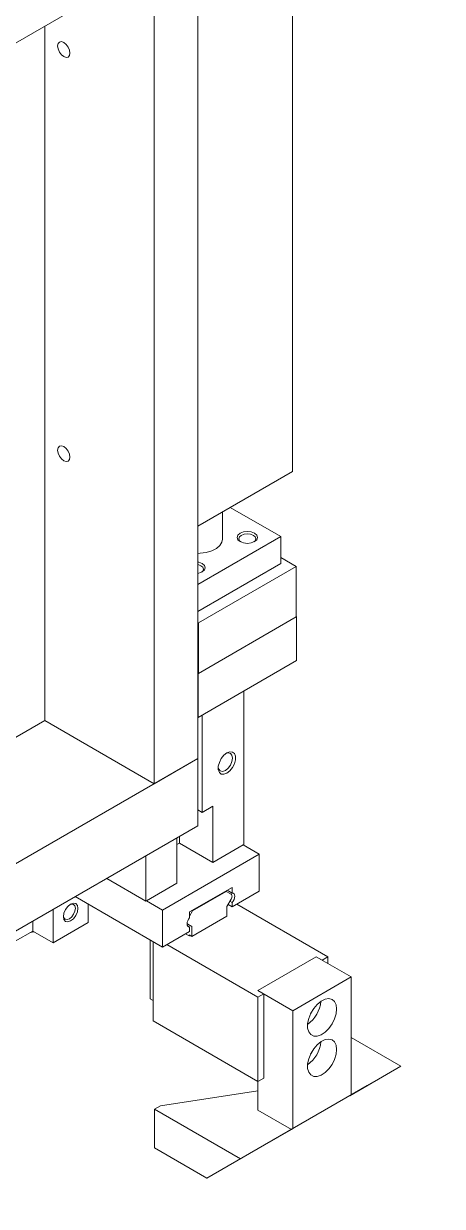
# Model space of a CAD drawing. Header units: millimetres. Extents: x 169 to 14583, y -399 to 10804.
# Drawn here: x 4469 to 4570.6, y 8654 to 8940.7 of the extents above; entities that cross this region are included whole.
import ezdxf

# ---------------------------------------------------------------- set-up
doc = ezdxf.new("R2010")
doc.units = ezdxf.units.MM
doc.header["$LTSCALE"] = 35

msp = doc.modelspace()

# ---------------------------------------------------------------- linework, layer by layer
at = {"color": 7, "linetype": 'Continuous', "lineweight": 18}
for p, q in [((4810.201, 9134.13), (4283.406, 8830.018)), ((4534.237, 8974.82), (4534.237, 8832.166)), ((4511.256, 8762.559), (4511.256, 8961.553)), ((4500.65, 8756.435), (4500.65, 8955.43)), ((4474.133, 8771.743), (4474.133, 8940.122)), ((4534.237, 8832.166), (4511.256, 8818.899)), ((4519.133, 8823.446), (4531.409, 8816.36)), ((4517.256, 8815.747), (4517.256, 8822.363)), ((4531.409, 8816.36), (4511.256, 8804.726)), ((4531.409, 8816.36), (4531.409, 8809.827)), ((4531.409, 8809.827), (4511.256, 8798.193)), ((4511.398, 8795.418), (4535.157, 8809.133)), ((4535.157, 8809.133), (4531.409, 8811.297)), ((4535.157, 8809.133), (4535.157, 8796.885)), ((4511.256, 8795.499), (4511.398, 8795.418)), ((4511.327, 8783.129), (4535.227, 8796.926)), ((4511.398, 8783.17), (4535.157, 8796.885)), ((4511.398, 8795.418), (4511.398, 8783.17)), ((4535.227, 8796.926), (4535.157, 8796.967)), ((4535.227, 8796.926), (4535.227, 8786.311)), ((4535.227, 8786.311), (4511.327, 8772.514)), ((4511.256, 8783.251), (4511.398, 8783.17)), ((4511.256, 8783.17), (4511.327, 8783.129)), ((4511.327, 8783.129), (4511.327, 8772.514)), ((4522.429, 8741.686), (4522.429, 8778.923)), ((4445.849, 8755.415), (4474.133, 8771.743)), ((4474.133, 8771.743), (4500.65, 8756.435)), ((4511.327, 8772.514), (4511.256, 8772.555)), ((4512.317, 8749.485), (4512.317, 8773.085)), ((4351.45, 8670.304), (4511.256, 8762.559)), ((4500.65, 8756.435), (4511.256, 8762.559)), ((4511.256, 8762.559), (4511.256, 8746.228)), ((4511.256, 8750.097), (4512.317, 8749.485)), ((4512.317, 8749.485), (4514.933, 8750.995)), ((4514.933, 8750.995), (4514.933, 8737.359)), ((4351.45, 8653.974), (4511.256, 8746.228)), ((4506.165, 8732.297), (4506.165, 8743.289)), ((4506.802, 8743.656), (4506.802, 8742.053)), ((4506.165, 8741.686), (4506.802, 8742.053)), ((4506.802, 8742.053), (4514.933, 8737.359)), ((4522.287, 8741.604), (4514.933, 8737.359)), ((4522.429, 8741.686), (4522.287, 8741.604)), ((4522.287, 8741.604), (4526.176, 8739.359)), ((4498.67, 8727.97), (4498.67, 8738.962)), ((4502.7, 8725.807), (4526.176, 8739.359)), ((4526.176, 8739.359), (4526.176, 8730.377)), ((4498.67, 8727.97), (4489.15, 8733.466)), ((4506.165, 8732.297), (4498.811, 8728.052)), ((4519.6, 8731.317), (4509.277, 8725.357)), ((4519.6, 8729.908), (4519.6, 8731.317)), ((4481.512, 8729.057), (4502.7, 8716.825)), ((4510.008, 8725.616), (4518.161, 8730.323)), ((4518.02, 8730.404), (4518.161, 8730.323)), ((4518.161, 8730.323), (4519.358, 8729.631)), ((4519.357, 8728.475), (4518.328, 8726.695)), ((4519.6, 8729.908), (4518.38, 8730.612)), ((4526.176, 8730.377), (4519.6, 8726.581)), ((4476.149, 8717.862), (4476.149, 8725.96)), ((4484.634, 8722.76), (4484.634, 8727.254)), ((4498.811, 8728.052), (4498.67, 8727.97)), ((4498.811, 8728.052), (4502.7, 8725.807)), ((4502.7, 8716.825), (4502.7, 8725.807)), ((4509.277, 8724.348), (4510.008, 8725.616)), ((4509.867, 8725.698), (4510.008, 8725.616)), ((4518.328, 8726.695), (4518.328, 8724.295)), ((4518.597, 8727.16), (4519.6, 8726.581)), ((4519.066, 8727.972), (4519.6, 8727.663)), ((4519.6, 8726.581), (4519.6, 8727.663)), ((4520.731, 8727.234), (4542.829, 8714.477)), ((4471.199, 8720.719), (4471.199, 8723.103)), ((4476.149, 8717.862), (4484.634, 8722.76)), ((4509.277, 8725.357), (4509.277, 8723.948)), ((4518.328, 8724.295), (4509.842, 8719.396)), ((4466.956, 8718.27), (4471.199, 8720.719)), ((4471.567, 8720.507), (4470.561, 8720.351)), ((4471.199, 8720.719), (4476.149, 8717.862)), ((4509.277, 8720.621), (4502.7, 8716.825)), ((4509.135, 8719.559), (4508.286, 8720.049)), ((4508.64, 8722.487), (4508.813, 8722.388)), ((4509.277, 8721.703), (4508.729, 8722.019)), ((4509.842, 8721.797), (4508.813, 8722.388)), ((4509.135, 8719.804), (4509.842, 8719.396)), ((4509.135, 8719.804), (4509.135, 8719.559)), ((4509.277, 8721.703), (4509.277, 8720.621)), ((4509.842, 8719.396), (4509.842, 8721.797)), ((4499.695, 8704.269), (4499.695, 8718.56)), ((4500.402, 8698.962), (4500.402, 8718.151)), ((4503.761, 8717.437), (4525.858, 8704.68)), ((4509.135, 8719.559), (4509.347, 8719.682)), ((4540, 8714.477), (4525.858, 8706.313)), ((4548.486, 8709.579), (4540, 8714.477)), ((4541.415, 8713.661), (4540, 8714.477)), ((4542.829, 8714.477), (4541.415, 8713.661)), ((4542.829, 8714.477), (4542.829, 8712.844)), ((4548.486, 8709.579), (4534.344, 8701.415)), ((4548.486, 8709.579), (4548.486, 8681)), ((4525.858, 8706.313), (4534.344, 8701.415)), ((4525.858, 8706.313), (4527.272, 8705.497)), ((4527.272, 8705.497), (4525.858, 8704.68)), ((4527.272, 8685.083), (4527.272, 8705.497)), ((4500.402, 8703.861), (4499.695, 8704.269)), ((4525.858, 8704.68), (4525.858, 8684.267)), ((4534.344, 8672.836), (4534.344, 8701.415)), ((4525.858, 8684.267), (4500.402, 8698.962)), ((4548.486, 8694.879), (4560.506, 8687.939)), ((4548.132, 8680.796), (4560.506, 8687.939)), ((4560.506, 8687.939), (4552.375, 8683.243)), ((4552.375, 8683.243), (4513.484, 8660.792)), ((4527.272, 8685.083), (4525.858, 8684.267)), ((4525.858, 8684.267), (4525.858, 8677.326)), ((4525.858, 8682.011), (4502.17, 8678.346)), ((4534.344, 8672.836), (4548.486, 8681)), ((4548.486, 8681), (4548.132, 8680.796)), ((4502.17, 8678.346), (4500.756, 8677.53)), ((4500.756, 8677.53), (4500.756, 8668.14)), ((4521.616, 8665.488), (4500.756, 8677.53)), ((4525.858, 8677.326), (4533.99, 8672.632)), ((4521.616, 8665.488), (4533.99, 8672.632)), ((4533.99, 8672.632), (4534.344, 8672.836)), ((4513.484, 8660.792), (4500.756, 8668.14)), ((4513.484, 8660.792), (4521.616, 8665.488))]:
    msp.add_line(p, q, dxfattribs=at)
at = {"color": 7, "linetype": 'Continuous', "lineweight": 18, "flags": 128}
for points in [[(4478.73, 8936.154), (4478.161, 8936.352), (4477.68, 8936.258), (4477.358, 8935.887), (4477.245, 8935.297), (4477.358, 8934.575), (4477.68, 8933.833), (4478.161, 8933.183), (4478.73, 8932.725), (4479.298, 8932.527), (4479.78, 8932.621), (4480.101, 8932.991), (4480.214, 8933.582), (4480.101, 8934.304), (4479.78, 8935.046), (4479.298, 8935.695), (4478.73, 8936.154)], [(4478.73, 8838.169), (4478.161, 8838.367), (4477.68, 8838.273), (4477.358, 8837.903), (4477.245, 8837.312), (4477.358, 8836.59), (4477.68, 8835.848), (4478.161, 8835.198), (4478.73, 8834.74), (4479.298, 8834.542), (4479.78, 8834.636), (4480.101, 8835.006), (4480.214, 8835.597), (4480.101, 8836.319), (4479.78, 8837.061), (4479.298, 8837.711), (4478.73, 8838.169)], [(4525.045, 8817.176), (4525.587, 8816.708), (4525.777, 8816.156), (4525.587, 8815.603), (4525.045, 8815.135), (4524.234, 8814.822), (4523.277, 8814.712), (4522.321, 8814.822), (4521.51, 8815.135), (4520.968, 8815.603), (4520.777, 8816.156), (4520.968, 8816.708), (4521.51, 8817.176), (4522.321, 8817.489), (4523.277, 8817.599), (4524.234, 8817.489), (4525.045, 8817.176)], [(4517.256, 8815.747), (4517.112, 8814.992), (4516.603, 8814.175), (4515.757, 8813.457), (4514.629, 8812.883), (4513.289, 8812.488), (4511.821, 8812.299), (4511.256, 8812.284)], [(4521.676, 8815.048), (4521.368, 8815.345), (4521.21, 8815.802), (4521.368, 8816.259), (4521.816, 8816.646), (4522.486, 8816.904), (4523.277, 8816.995), (4524.068, 8816.904), (4524.739, 8816.646)], [(4524.739, 8816.646), (4525.187, 8816.259), (4525.344, 8815.802), (4525.187, 8815.345), (4524.894, 8815.058)], [(4511.256, 8810.192), (4511.506, 8810.141), (4512.317, 8809.828)], [(4512.317, 8809.828), (4512.859, 8809.36), (4513.049, 8808.808), (4512.859, 8808.256), (4512.317, 8807.787), (4511.506, 8807.474), (4511.256, 8807.424)], [(4511.256, 8809.576), (4511.34, 8809.557), (4512.011, 8809.298)], [(4512.011, 8809.298), (4512.459, 8808.911), (4512.616, 8808.454), (4512.459, 8807.998), (4512.15, 8807.699)], [(4518.328, 8758.997), (4519.053, 8759.563), (4519.691, 8760.357), (4520.165, 8761.282), (4520.417, 8762.227), (4520.417, 8763.078), (4520.165, 8763.732), (4519.691, 8764.11), (4519.053, 8764.167), (4518.328, 8763.896), (4517.602, 8763.33), (4516.964, 8762.536), (4516.49, 8761.611), (4516.238, 8760.666), (4516.238, 8759.815), (4516.49, 8759.161), (4516.964, 8758.783), (4517.602, 8758.726), (4518.328, 8758.997)], [(4517.945, 8759.66), (4518.61, 8760.197), (4519.174, 8760.958), (4519.551, 8761.827), (4519.683, 8762.671), (4519.551, 8763.363), (4519.174, 8763.797), (4518.61, 8763.906), (4518.078, 8763.746)], [(4516.229, 8760.351), (4516.339, 8759.972), (4516.715, 8759.538), (4517.279, 8759.429), (4517.945, 8759.66)], [(4519.358, 8729.631), (4519.446, 8729.558), (4519.511, 8729.454), (4519.551, 8729.324), (4519.565, 8729.173), (4519.551, 8729.005), (4519.511, 8728.829), (4519.445, 8728.65), (4519.357, 8728.475)], [(4519.6, 8727.663), (4519.86, 8728), (4520.063, 8728.382), (4520.193, 8728.777), (4520.237, 8729.153), (4520.193, 8729.477), (4520.063, 8729.724), (4519.86, 8729.871), (4519.6, 8729.908)], [(4480.391, 8723.169), (4479.715, 8722.934), (4479.141, 8723.045), (4478.758, 8723.486), (4478.624, 8724.19), (4478.758, 8725.049), (4479.141, 8725.932), (4479.715, 8726.706), (4480.391, 8727.252), (4481.068, 8727.487), (4481.641, 8727.376), (4482.024, 8726.934), (4482.159, 8726.231), (4482.024, 8725.372), (4481.641, 8724.489), (4481.068, 8723.715), (4480.391, 8723.169)], [(4480.293, 8727.178), (4480.644, 8727.269), (4481.119, 8727.177), (4481.435, 8726.813), (4481.547, 8726.231), (4481.435, 8725.521), (4481.119, 8724.79), (4480.644, 8724.151), (4480.085, 8723.699)], [(4480.085, 8723.699), (4479.526, 8723.505), (4479.052, 8723.597), (4478.735, 8723.962), (4478.629, 8724.397)], [(4509.277, 8723.948), (4509.016, 8723.611), (4508.813, 8723.229), (4508.684, 8722.834), (4508.64, 8722.458), (4508.684, 8722.134), (4508.813, 8721.888), (4509.016, 8721.74), (4509.277, 8721.703)], [(4508.813, 8722.388), (4508.725, 8722.461), (4508.66, 8722.562)], [(4544.95, 8701.822), (4544.819, 8702.848), (4544.435, 8703.646), (4543.828, 8704.158), (4543.041, 8704.345), (4542.134, 8704.193), (4541.173, 8703.715), (4540.231, 8702.944), (4539.376, 8701.939), (4538.672, 8700.774), (4538.172, 8699.535), (4537.912, 8698.315), (4537.912, 8697.203), (4538.172, 8696.282), (4538.672, 8695.621), (4539.376, 8695.268), (4540.231, 8695.25), (4541.173, 8695.568), (4542.134, 8696.199), (4543.041, 8697.095), (4543.828, 8698.19), (4544.435, 8699.404), (4544.819, 8700.645), (4544.95, 8701.822)], [(4538.618, 8700.665), (4539.033, 8701.302), (4539.251, 8701.76)], [(4544.95, 8692.023), (4544.819, 8693.049), (4544.435, 8693.848), (4543.828, 8694.359), (4543.041, 8694.546), (4542.134, 8694.395), (4541.173, 8693.916), (4540.231, 8693.146), (4539.376, 8692.141), (4538.672, 8690.976), (4538.172, 8689.737), (4537.912, 8688.516), (4537.912, 8687.404), (4538.172, 8686.484), (4538.672, 8685.823), (4539.376, 8685.47), (4540.231, 8685.452), (4541.173, 8685.77), (4542.134, 8686.4), (4543.041, 8687.296), (4543.828, 8688.392), (4544.435, 8689.605), (4544.819, 8690.846), (4544.95, 8692.023)], [(4538.618, 8690.866), (4539.033, 8691.504), (4539.251, 8691.962)]]:
    msp.add_lwpolyline(points, dxfattribs=at)
at = {"color": 7, "linetype": 'Continuous', "lineweight": 18}
for centre in [(4533.431, 8704.389), (4533.431, 8694.591)]:
    msp.add_arc(centre, 7.721, 305.28531, 354.72007, dxfattribs=at)

doc.saveas('drawing.dxf')
